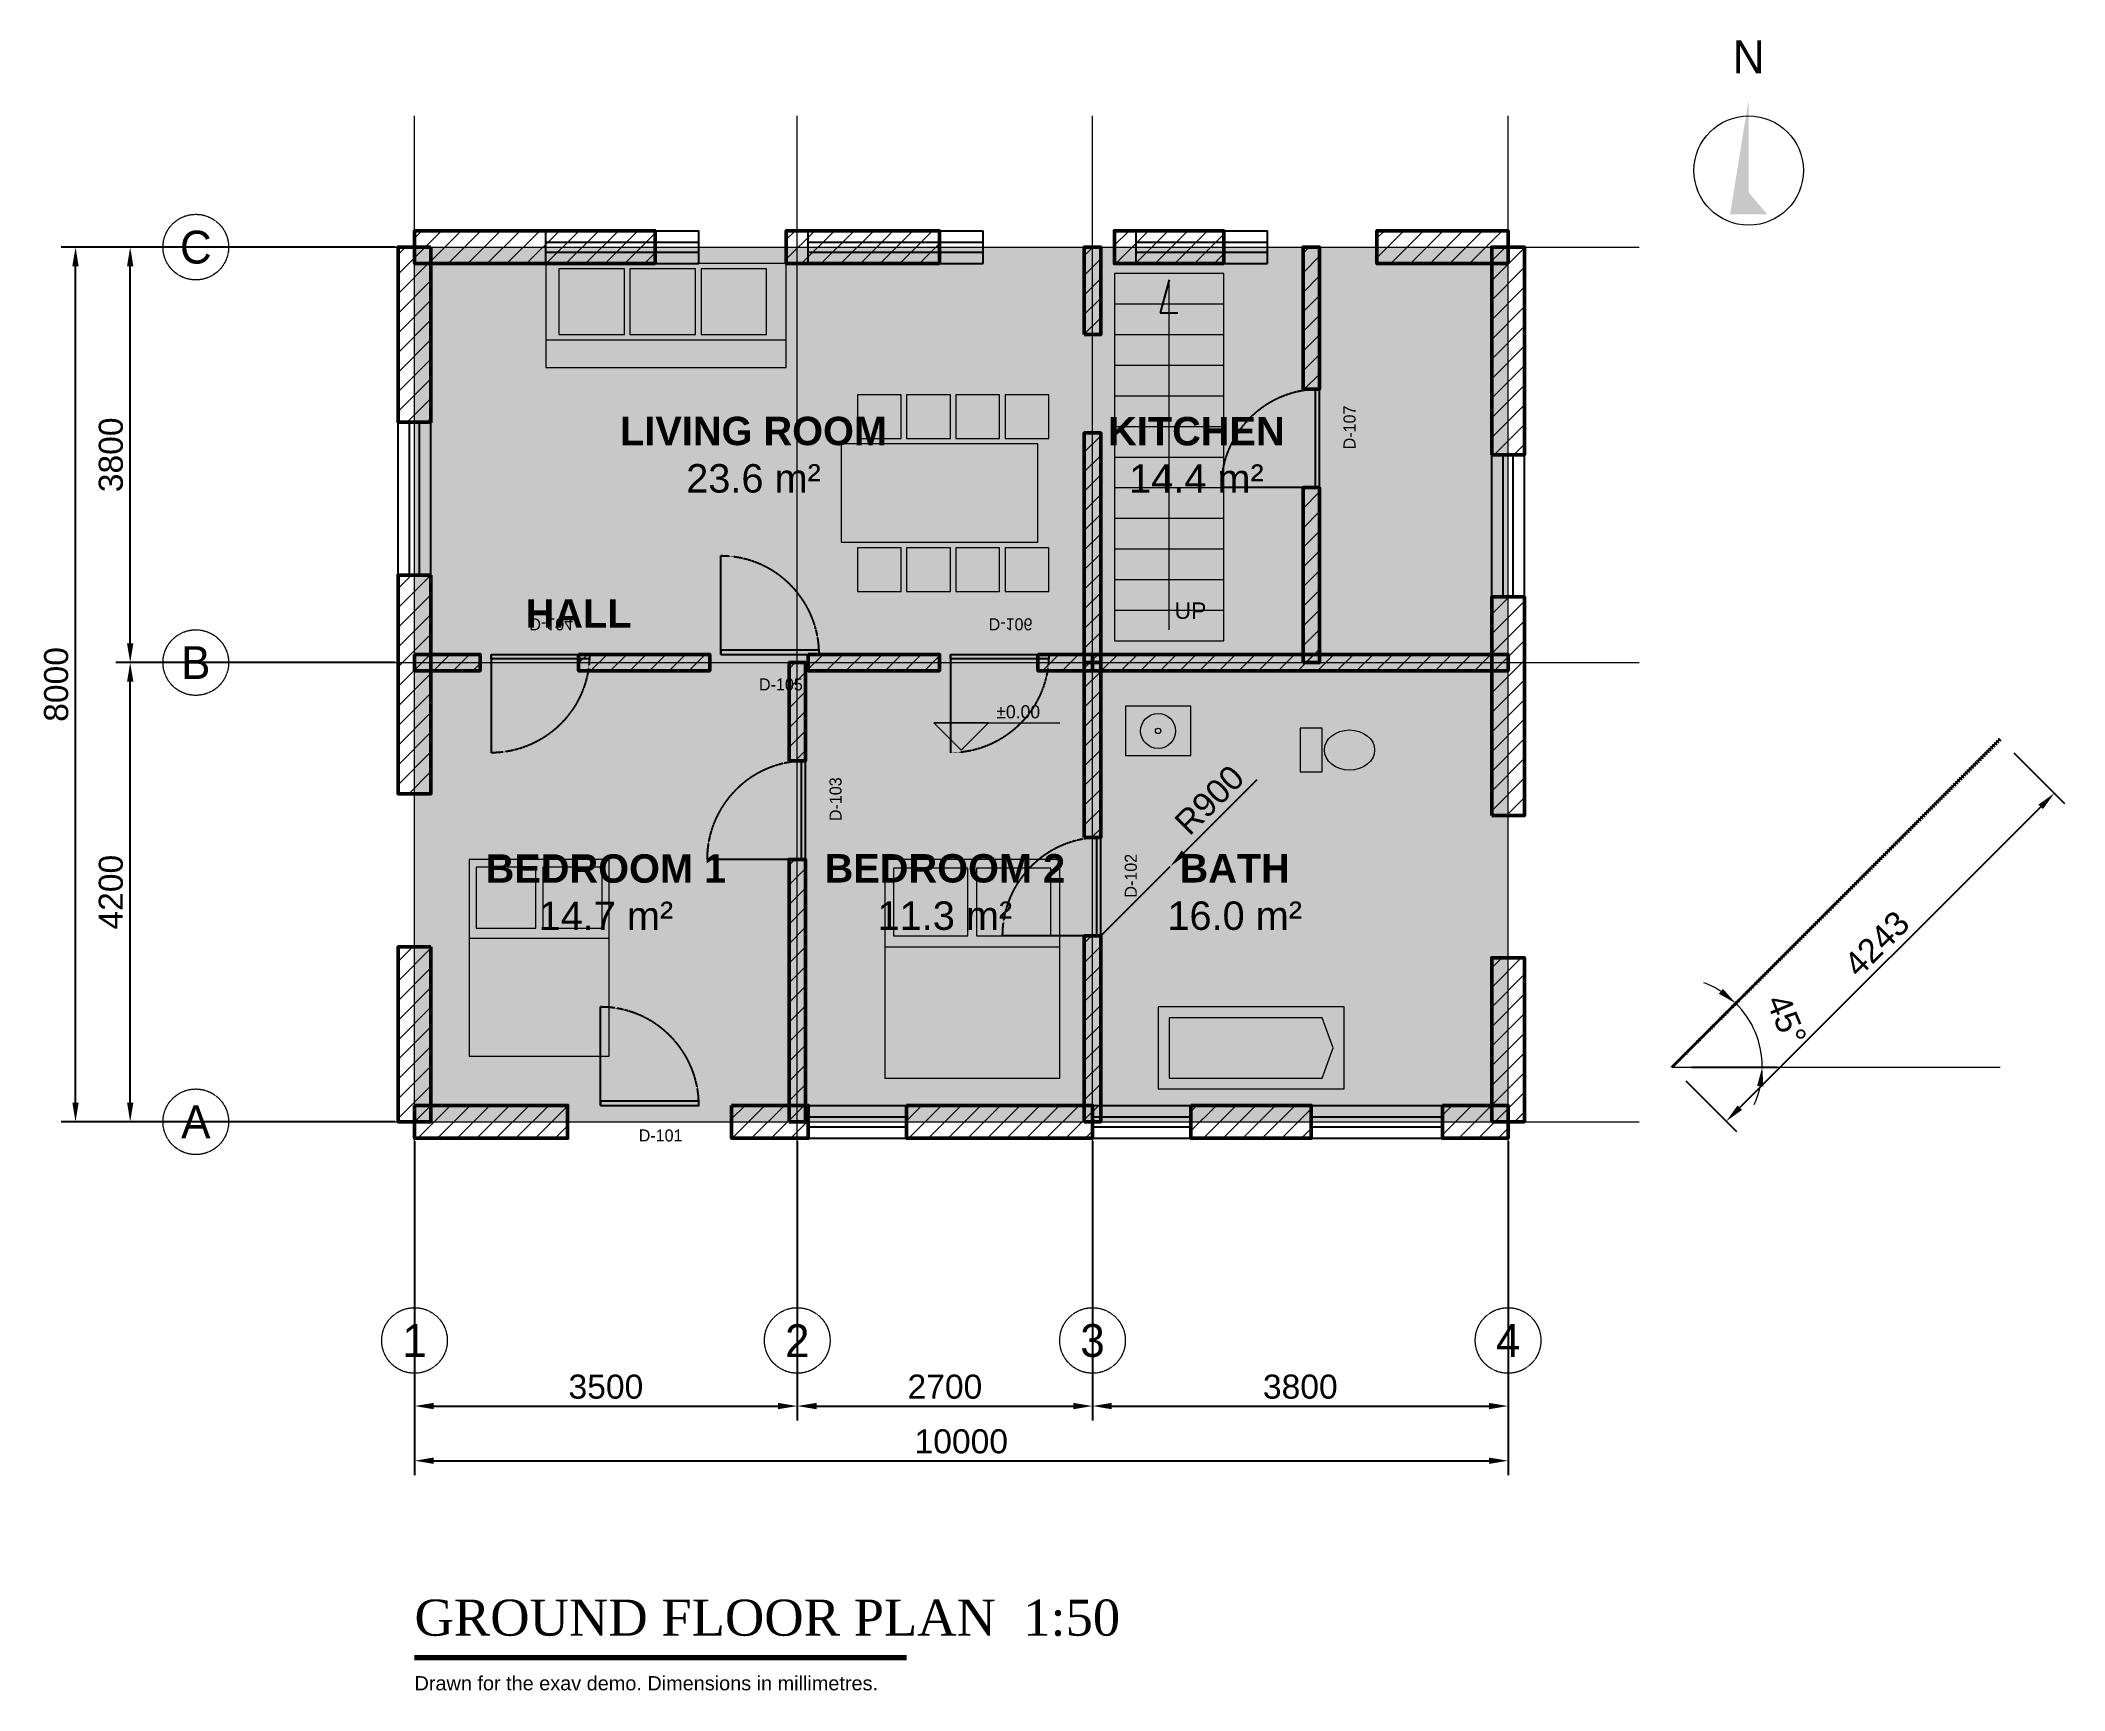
# Model space of a CAD drawing. Header units: millimetres. Extents: x -3420 to 15088, y -5202 to 9890.
import ezdxf
from ezdxf.enums import TextEntityAlignment as Align

# ---------------------------------------------------------------- set-up
doc = ezdxf.new("R2010")
doc.units = ezdxf.units.MM
doc.linetypes.add('CENTER', pattern=[5.08, 3.175, -0.635, 0.635, -0.635])
doc.linetypes.add('DASHED', pattern=[1.524, 1.27, -0.254])
for name, color, linetype, lineweight in [('A-ANNO', 2, 'Continuous', 18), ('A-AREA', 6, 'Continuous', 9), ('A-DIMS', 3, 'Continuous', 13), ('A-DOOR', 3, 'Continuous', 25), ('A-FIXT', 4, 'Continuous', 18), ('A-FURN', 9, 'Continuous', 13), ('A-GRID', 1, 'CENTER', 9), ('A-SLAB', 254, 'Continuous', 9), ('A-STAIR', 30, 'Continuous', 18), ('A-WALL', 7, 'Continuous', 50), ('A-WALL-PAT', 8, 'Continuous', 9), ('A-WIND', 5, 'Continuous', 25)]:
    doc.layers.add(name, color=color, linetype=linetype, lineweight=lineweight)
doc.styles.add('ARCH-NOTE', font='arial.ttf', dxfattribs={"width": 0.9, "oblique": 15})
doc.styles.add('ARCH-TEXT', font='arial.ttf')
doc.styles.add('ARCH-TITLE', font='times.ttf')
doc.dimstyles.new('PLAN50', dxfattribs={"dimtxt": 220, "dimasz": 176, "dimexe": 132, "dimexo": 176, "dimgap": 66, "dimtad": 1, "dimdec": 0, "dimtxsty": 'ARCH-TEXT', "dimcen": 2.5, "dimclrd": 3, "dimclre": 3, "dimclrt": 2, "dimazin": 3, "dimtfac": 1, "dimtmove": 0, "dimatfit": 3})
doc.dimstyles.get("Standard").update_dxf_attribs({"dimtxt": 2.5, "dimasz": 2.5, "dimexe": 1.25, "dimexo": 0.625, "dimtad": 1, "dimcen": 2.5, "dimazin": 3, "dimtfac": 1, "dimtmove": 0, "dimatfit": 3})

# ---------------------------------------------------------------- blocks, each defined once
blk = doc.blocks.new('DOOR')
at = {"layer": 'A-DOOR'}
blk.add_line((0, 0), (0, 900), dxfattribs=at)
blk.add_lwpolyline([(0, 0), (900, 0), (900, 40), (0, 40)], close=True, dxfattribs=at)
at = {"layer": 'A-DOOR', "linetype": 'DASHED'}
blk.add_arc((0, 0), 900, 0, 90, dxfattribs=at)
at = {"layer": 'A-ANNO'}
blk.add_attdef('TAG', (350, -330), '', height=110, dxfattribs=at)
blk = doc.blocks.new('WINDOW')
at = {"layer": 'A-WIND'}
for p, q in [((0, 1), (1, 1)), ((0, 0), (0, 1)), ((1, 0), (1, 1)), ((0, 0.65), (1, 0.65)), ((0, 0.35), (1, 0.35)), ((0, 0), (1, 0))]:
    blk.add_line(p, q, dxfattribs=at)
blk = doc.blocks.new('SOFA')
at = {"layer": 'A-FURN'}
for points in [[(0, 0), (2200, 0), (2200, 950), (0, 950)], [(120, 300), (720, 300), (720, 900), (120, 900)], [(770, 300), (1370, 300), (1370, 900), (770, 900)], [(1420, 300), (2020, 300), (2020, 900), (1420, 900)], [(0, 0), (2200, 0), (2200, 250), (0, 250)]]:
    blk.add_lwpolyline(points, close=True, dxfattribs=at)
blk = doc.blocks.new('TABLE')
at = {"layer": 'A-FURN'}
for points in [[(150, 950), (550, 950), (550, 1350), (150, 1350)], [(600, 950), (1000, 950), (1000, 1350), (600, 1350)], [(1050, 950), (1450, 950), (1450, 1350), (1050, 1350)], [(1500, 950), (1900, 950), (1900, 1350), (1500, 1350)], [(0, 0), (1800, 0), (1800, 900), (0, 900)], [(150, -450), (550, -450), (550, -50), (150, -50)], [(600, -450), (1000, -450), (1000, -50), (600, -50)], [(1050, -450), (1450, -450), (1450, -50), (1050, -50)], [(1500, -450), (1900, -450), (1900, -50), (1500, -50)]]:
    blk.add_lwpolyline(points, close=True, dxfattribs=at)
blk = doc.blocks.new('BED')
at = {"layer": 'A-FURN'}
blk.add_line((0, 1200), (1600, 1200), dxfattribs=at)
for points in [[(0, 0), (1600, 0), (1600, 2000), (0, 2000)], [(80, 1300), (760, 1300), (760, 1920), (80, 1920)], [(840, 1300), (1520, 1300), (1520, 1920), (840, 1920)]]:
    blk.add_lwpolyline(points, close=True, dxfattribs=at)
blk = doc.blocks.new('BATH')
at = {"layer": 'A-FIXT'}
for points in [[(0, 0), (1700, 0), (1700, 750), (0, 750)], [(100, 100), (1500, 100), (1600, 375), (1500, 650), (100, 650)]]:
    blk.add_lwpolyline(points, close=True, dxfattribs=at)
blk = doc.blocks.new('WC')
at = {"layer": 'A-FIXT'}
blk.add_lwpolyline([(0, 0), (400, 0), (400, 200), (0, 200)], close=True, dxfattribs=at)
blk.add_ellipse((200, -250), major_axis=(0, 230), ratio=0.8, dxfattribs=at)
blk = doc.blocks.new('SINK')
at = {"layer": 'A-FIXT'}
blk.add_lwpolyline([(0, 0), (600, 0), (600, 450), (0, 450)], close=True, dxfattribs=at)
for radius in [160, 25]:
    blk.add_circle((300, 225), radius, dxfattribs=at)
blk = doc.blocks.new('AXIS')
at = {"layer": 'A-GRID'}
blk.add_circle((0, 0), 300, dxfattribs=at)
blk.add_attdef('ID', text='', height=300, dxfattribs=at).set_placement((0, 0), align=Align.MIDDLE)
blk = doc.blocks.new('NORTH')
at = {"layer": 'A-ANNO'}
blk.add_circle((0, 0), 500, dxfattribs=at)
at = {"layer": 'A-ANNO', "color": 7}
blk.add_solid([(0, 650), (-170, -400), (0, -200), (170, -400)], dxfattribs=at)
at = {"layer": 'A-ANNO'}
blk.add_text('N', height=300, dxfattribs=at).set_placement((0, 800), align=Align.BOTTOM_CENTER)
blk = doc.blocks.new('LEVEL')
at = {"layer": 'A-ANNO'}
blk.add_line((-250, 250), (900, 250), dxfattribs=at)
blk.add_lwpolyline([(-250, 250), (0, 0), (250, 250)], close=True, dxfattribs=at)
blk.add_attdef('H', (320, 290), '', height=120, dxfattribs=at)

msp = doc.modelspace()

# ---------------------------------------------------------------- hatches: boundary and pattern name
at = {"layer": 'A-SLAB'}
h = msp.add_hatch(color=254, dxfattribs=at)
h.dxf.hatch_style = 1
h.paths.add_polyline_path([(0, 0), (10000, 0), (10000, 8000), (0, 8000)])
at = {"layer": 'A-WALL-PAT'}
h = msp.add_hatch(dxfattribs=at)
h.set_pattern_fill('ANSI31', color=8, scale=40)
h.paths.add_polyline_path([(2200, 7850), (0, 7850), (0, 8150), (2200, 8150)])
h = msp.add_hatch(dxfattribs=at)
h.set_pattern_fill('ANSI31', color=8, scale=40)
h.paths.add_polyline_path([(4800, 7850), (3400, 7850), (3400, 8150), (4800, 8150)])
h = msp.add_hatch(dxfattribs=at)
h.set_pattern_fill('ANSI31', color=8, scale=40)
h.paths.add_polyline_path([(7400, 7850), (6400, 7850), (6400, 8150), (7400, 8150)])
h = msp.add_hatch(dxfattribs=at)
h.set_pattern_fill('ANSI31', color=8, scale=40)
h.paths.add_polyline_path([(10000, 7850), (8800, 7850), (8800, 8150), (10000, 8150)])
h = msp.add_hatch(dxfattribs=at)
h.set_pattern_fill('ANSI31', color=8, scale=40)
h.paths.add_polyline_path([(150, 8000), (150, 6400), (-150, 6400), (-150, 8000)])
h = msp.add_hatch(dxfattribs=at)
h.set_pattern_fill('ANSI31', color=8, scale=40)
h.paths.add_polyline_path([(6125, 7200), (6125, 8000), (6275, 8000), (6275, 7200)])
h = msp.add_hatch(dxfattribs=at)
h.set_pattern_fill('ANSI31', color=8, scale=40)
h.paths.add_polyline_path([(8125, 6700), (8125, 8000), (8275, 8000), (8275, 6700)])
h = msp.add_hatch(dxfattribs=at)
h.set_pattern_fill('ANSI31', color=8, scale=40)
h.paths.add_polyline_path([(9850, 6100), (9850, 8000), (10150, 8000), (10150, 6100)])
h = msp.add_hatch(dxfattribs=at)
h.set_pattern_fill('ANSI31', color=8, scale=40)
h.paths.add_polyline_path([(6125, 4200), (6125, 6300), (6275, 6300), (6275, 4200)])
h = msp.add_hatch(dxfattribs=at)
h.set_pattern_fill('ANSI31', color=8, scale=40)
h.paths.add_polyline_path([(8125, 4200), (8125, 5800), (8275, 5800), (8275, 4200)])
h = msp.add_hatch(dxfattribs=at)
h.set_pattern_fill('ANSI31', color=8, scale=40)
h.paths.add_polyline_path([(150, 5000), (150, 3000), (-150, 3000), (-150, 5000)])
h = msp.add_hatch(dxfattribs=at)
h.set_pattern_fill('ANSI31', color=8, scale=40)
h.paths.add_polyline_path([(9850, 2800), (9850, 4800), (10150, 4800), (10150, 2800)])
h = msp.add_hatch(dxfattribs=at)
h.set_pattern_fill('ANSI31', color=8, scale=40)
h.paths.add_polyline_path([(0, 4275), (600, 4275), (600, 4125), (0, 4125)])
h = msp.add_hatch(dxfattribs=at)
h.set_pattern_fill('ANSI31', color=8, scale=40)
h.paths.add_polyline_path([(1500, 4275), (2700, 4275), (2700, 4125), (1500, 4125)])
h = msp.add_hatch(dxfattribs=at)
h.set_pattern_fill('ANSI31', color=8, scale=40)
h.paths.add_polyline_path([(3600, 4275), (4800, 4275), (4800, 4125), (3600, 4125)])
h = msp.add_hatch(dxfattribs=at)
h.set_pattern_fill('ANSI31', color=8, scale=40)
h.paths.add_polyline_path([(5700, 4275), (6200, 4275), (6200, 4125), (5700, 4125)])
h = msp.add_hatch(dxfattribs=at)
h.set_pattern_fill('ANSI31', color=8, scale=40)
h.paths.add_polyline_path([(6200, 4275), (10000, 4275), (10000, 4125), (6200, 4125)])
h = msp.add_hatch(dxfattribs=at)
h.set_pattern_fill('ANSI31', color=8, scale=40)
h.paths.add_polyline_path([(3425, 3300), (3425, 4200), (3575, 4200), (3575, 3300)])
h = msp.add_hatch(dxfattribs=at)
h.set_pattern_fill('ANSI31', color=8, scale=40)
h.paths.add_polyline_path([(6125, 2600), (6125, 4200), (6275, 4200), (6275, 2600)])
h = msp.add_hatch(dxfattribs=at)
h.set_pattern_fill('ANSI31', color=8, scale=40)
h.paths.add_polyline_path([(3425, 0), (3425, 2400), (3575, 2400), (3575, 0)])
h = msp.add_hatch(dxfattribs=at)
h.set_pattern_fill('ANSI31', color=8, scale=40)
h.paths.add_polyline_path([(6125, 0), (6125, 1700), (6275, 1700), (6275, 0)])
h = msp.add_hatch(dxfattribs=at)
h.set_pattern_fill('ANSI31', color=8, scale=40)
h.paths.add_polyline_path([(150, 1600), (150, 0), (-150, 0), (-150, 1600)])
h = msp.add_hatch(dxfattribs=at)
h.set_pattern_fill('ANSI31', color=8, scale=40)
h.paths.add_polyline_path([(9850, 0), (9850, 1500), (10150, 1500), (10150, 0)])
h = msp.add_hatch(dxfattribs=at)
h.set_pattern_fill('ANSI31', color=8, scale=40)
h.paths.add_polyline_path([(0, 150), (1400, 150), (1400, -150), (0, -150)])
h = msp.add_hatch(dxfattribs=at)
h.set_pattern_fill('ANSI31', color=8, scale=40)
h.paths.add_polyline_path([(2900, 150), (3600, 150), (3600, -150), (2900, -150)])
h = msp.add_hatch(dxfattribs=at)
h.set_pattern_fill('ANSI31', color=8, scale=40)
h.paths.add_polyline_path([(4500, 150), (6200, 150), (6200, -150), (4500, -150)])
h = msp.add_hatch(dxfattribs=at)
h.set_pattern_fill('ANSI31', color=8, scale=40)
h.paths.add_polyline_path([(7100, 150), (8200, 150), (8200, -150), (7100, -150)])
h = msp.add_hatch(dxfattribs=at)
h.set_pattern_fill('ANSI31', color=8, scale=40)
h.paths.add_polyline_path([(9400, 150), (10000, 150), (10000, -150), (9400, -150)])

# ---------------------------------------------------------------- linework, layer by layer
at = {"layer": 'A-ANNO', "lineweight": 70}
msp.add_line((0, -4900), (4500, -4900), dxfattribs=at)
at = {"layer": 'A-GRID'}
for p, q in [((0, -1700), (0, 9200)), ((3500, -1700), (3500, 9200)), ((6200, -1700), (6200, 9200)), ((10000, -1700), (10000, 9200)), ((-1700, 8000), (11200, 8000)), ((-1700, 4200), (11200, 4200)), ((11500, 500), (14500, 500)), ((-1700, 0), (11200, 0))]:
    msp.add_line(p, q, dxfattribs=at)
at = {"layer": 'A-STAIR'}
for p, q in [((6400, 7480), (7400, 7480)), ((6400, 7200), (7400, 7200)), ((6400, 6920), (7400, 6920)), ((6400, 6640), (7400, 6640)), ((6400, 6360), (7400, 6360)), ((6400, 6080), (7400, 6080)), ((6400, 5800), (7400, 5800)), ((6400, 5520), (7400, 5520)), ((6400, 5240), (7400, 5240)), ((6400, 4960), (7400, 4960)), ((6400, 4680), (7400, 4680)), ((6400, 4400), (7400, 4400))]:
    msp.add_line(p, q, dxfattribs=at)
msp.add_lwpolyline([(6400, 4400), (7400, 4400), (7400, 7760), (6400, 7760)], close=True, dxfattribs=at)
msp.add_lwpolyline([(6900, 4500), (6900, 7700)], dxfattribs=at)
at = {"layer": 'A-WALL'}
for p, q in [((2200, 7850), (2200, 8150)), ((3400, 7850), (3400, 8150)), ((4800, 7850), (4800, 8150)), ((6400, 7850), (6400, 8150)), ((7400, 7850), (7400, 8150)), ((8800, 7850), (8800, 8150)), ((6125, 7200), (6275, 7200)), ((8125, 6700), (8275, 6700)), ((150, 6400), (-150, 6400)), ((6125, 6300), (6275, 6300)), ((9850, 6100), (10150, 6100)), ((8125, 5800), (8275, 5800)), ((150, 5000), (-150, 5000)), ((9850, 4800), (10150, 4800)), ((600, 4275), (600, 4125)), ((1500, 4275), (1500, 4125)), ((2700, 4275), (2700, 4125)), ((3600, 4275), (3600, 4125)), ((4800, 4275), (4800, 4125)), ((5700, 4275), (5700, 4125)), ((3425, 3300), (3575, 3300)), ((150, 3000), (-150, 3000)), ((9850, 2800), (10150, 2800)), ((6125, 2600), (6275, 2600)), ((3425, 2400), (3575, 2400)), ((6125, 1700), (6275, 1700)), ((150, 1600), (-150, 1600)), ((9850, 1500), (10150, 1500)), ((1400, 150), (1400, -150)), ((2900, 150), (2900, -150)), ((3600, 150), (3600, -150)), ((4500, 150), (4500, -150)), ((6200, 150), (6200, -150)), ((7100, 150), (7100, -150)), ((8200, 150), (8200, -150)), ((9400, 150), (9400, -150))]:
    msp.add_line(p, q, dxfattribs=at)
for points in [[(2200, 7850), (0, 7850), (0, 8150), (2200, 8150)], [(4800, 7850), (3400, 7850), (3400, 8150), (4800, 8150)], [(7400, 7850), (6400, 7850), (6400, 8150), (7400, 8150)], [(10000, 7850), (8800, 7850), (8800, 8150), (10000, 8150)], [(150, 8000), (150, 6400), (-150, 6400), (-150, 8000)], [(6125, 7200), (6125, 8000), (6275, 8000), (6275, 7200)], [(8125, 6700), (8125, 8000), (8275, 8000), (8275, 6700)], [(9850, 6100), (9850, 8000), (10150, 8000), (10150, 6100)], [(6125, 4200), (6125, 6300), (6275, 6300), (6275, 4200)], [(8125, 4200), (8125, 5800), (8275, 5800), (8275, 4200)], [(150, 5000), (150, 3000), (-150, 3000), (-150, 5000)], [(9850, 2800), (9850, 4800), (10150, 4800), (10150, 2800)], [(0, 4275), (600, 4275), (600, 4125), (0, 4125)], [(1500, 4275), (2700, 4275), (2700, 4125), (1500, 4125)], [(3600, 4275), (4800, 4275), (4800, 4125), (3600, 4125)], [(5700, 4275), (6200, 4275), (6200, 4125), (5700, 4125)], [(6200, 4275), (10000, 4275), (10000, 4125), (6200, 4125)], [(3425, 3300), (3425, 4200), (3575, 4200), (3575, 3300)], [(6125, 2600), (6125, 4200), (6275, 4200), (6275, 2600)], [(3425, 0), (3425, 2400), (3575, 2400), (3575, 0)], [(6125, 0), (6125, 1700), (6275, 1700), (6275, 0)], [(150, 1600), (150, 0), (-150, 0), (-150, 1600)], [(9850, 0), (9850, 1500), (10150, 1500), (10150, 0)], [(0, 150), (1400, 150), (1400, -150), (0, -150)], [(2900, 150), (3600, 150), (3600, -150), (2900, -150)], [(4500, 150), (6200, 150), (6200, -150), (4500, -150)], [(7100, 150), (8200, 150), (8200, -150), (7100, -150)], [(9400, 150), (10000, 150), (10000, -150), (9400, -150)]]:
    msp.add_lwpolyline(points, close=True, dxfattribs=at)
at = {"layer": 'A-WALL', "linetype": 'DASHED'}
msp.add_lwpolyline([(11500, 500), (14500, 3500)], dxfattribs=at)

# ---------------------------------------------------------------- block references
at = {"layer": 'A-ANNO'}
msp.add_blockref('NORTH', (12200, 8700), dxfattribs=at)
msp.add_blockref('LEVEL', (5000, 3400), dxfattribs=at).add_auto_attribs({'H': '±0.00'})
at = {"layer": 'A-DOOR', "rotation": 90}
for p, values in [((8275, 5800), {'TAG': 'D-107'}), ((3575, 2400), {'TAG': 'D-103'}), ((6275, 1700), {'TAG': 'D-102'})]:
    msp.add_blockref('DOOR', p, dxfattribs=at).add_auto_attribs(values)
at = {"layer": 'A-DOOR'}
for p, values in [((2800, 4275), {'TAG': 'D-105'}), ((1700, 150), {'TAG': 'D-101'})]:
    msp.add_blockref('DOOR', p, dxfattribs=at).add_auto_attribs(values)
ref = msp.add_blockref('DOOR', (700, 4275), dxfattribs=dict(at, yscale=-1))
ref.add_attrib('TAG', 'D-104', (-1050, 4605), dxfattribs={"layer": 'A-ANNO', "extrusion": (0, 0, -1), "height": 110, "rotation": 180})
ref = msp.add_blockref('DOOR', (4900, 4275), dxfattribs=dict(at, yscale=-1))
ref.add_attrib('TAG', 'D-106', (-5250, 4605), dxfattribs={"layer": 'A-ANNO', "extrusion": (0, 0, -1), "height": 110, "rotation": 180})
at = {"layer": 'A-FIXT'}
for name, p in [('SINK', (6500, 3350)), ('BATH', (6800, 300))]:
    msp.add_blockref(name, p, dxfattribs=at)
at = {"layer": 'A-FIXT', "rotation": 90}
msp.add_blockref('WC', (8300, 3200), dxfattribs=at)
at = {"layer": 'A-FURN'}
for name, p in [('SOFA', (1200, 6900)), ('TABLE', (3900, 5300)), ('BED', (4300, 400))]:
    msp.add_blockref(name, p, dxfattribs=at)
at = {"layer": 'A-FURN', "xscale": 0.8, "yscale": 0.9}
msp.add_blockref('BED', (500, 600), dxfattribs=at)
at = {"layer": 'A-GRID'}
for p, values in [((-2000, 8000), {'ID': 'C'}), ((-2000, 4200), {'ID': 'B'}), ((-2000, 0), {'ID': 'A'}), ((0, -2000), {'ID': '1'}), ((3500, -2000), {'ID': '2'}), ((6200, -2000), {'ID': '3'}), ((10000, -2000), {'ID': '4'})]:
    msp.add_blockref('AXIS', p, dxfattribs=at).add_auto_attribs(values)
at = {"layer": 'A-WIND', "yscale": 300}
for p, xscale in [((1200, 7850), 1400), ((3600, 7850), 1600), ((6600, 7850), 1200), ((3600, -150), 900), ((6200, -150), 900), ((8200, -150), 1200)]:
    msp.add_blockref('WINDOW', p, dxfattribs=dict(at, xscale=xscale))
at = {"layer": 'A-WIND', "yscale": 300, "rotation": 90}
for p, xscale in [((150, 5000), 1400), ((10150, 4800), 1300)]:
    msp.add_blockref('WINDOW', p, dxfattribs=dict(at, xscale=xscale))

# ---------------------------------------------------------------- texts
at = {"layer": 'A-ANNO'}
for s, height, style, p in [('GROUND FLOOR PLAN  1:50', 330, 'ARCH-TITLE', (0, -4700)), ('Drawn for the exav demo. Dimensions in millimetres.', 130, 'ARCH-NOTE', (0, -5200))]:
    msp.add_text(s, height=height, dxfattribs=dict(at, style=style)).set_placement(p)
at = {"layer": 'A-AREA', "char_height": 260, "width": 2600, "attachment_point": 5, "style": 'ARCH-TEXT'}
for s, insert in [('\\fArial|b1;LIVING ROOM\\P\\fArial|b0;23.6 m²', (3100, 6100)), ('\\fArial|b1;KITCHEN\\P\\fArial|b0;14.4 m²', (7150, 6100)), ('\\fArial|b1;HALL', (1500, 4650)), ('\\fArial|b1;BEDROOM 1\\P\\fArial|b0;14.7 m²', (1750, 2100)), ('\\fArial|b1;BEDROOM 2\\P\\fArial|b0;11.3 m²', (4850, 2100)), ('\\fArial|b1;BATH\\P\\fArial|b0;16.0 m²', (7500, 2100))]:
    msp.add_mtext(s, dxfattribs=dict(at, insert=insert))
at = {"layer": 'A-STAIR', "style": 'ARCH-TEXT'}
msp.add_text('UP', height=150, dxfattribs=at).set_placement((6950, 4600))

# ---------------------------------------------------------------- dimensions: what is measured, and where the dimension line sits
at = {"layer": 'A-DIMS'}
for base, p1, p2, angle in [((-3100, 0), (0, 0), (0, 8000), 90), ((-2600, 4200), (0, 4200), (0, 8000), 90), ((-2600, 0), (0, 0), (0, 4200), 90), ((11995, 5), (11500, 500), (14500, 3500), 45)]:
    msp.add_linear_dim(base=base, p1=p1, p2=p2, angle=angle, dimstyle='PLAN50', dxfattribs=at).render()
msp.add_angular_dim_2l(base=(12300, 700), line1=((11500, 500), (14500, 3500)), line2=((11500, 500), (14500, 500)), dimstyle='PLAN50', dxfattribs=at).render()
msp.add_radius_dim(center=(6275, 1700), mpoint=(6911.4, 2336.4), dimstyle='PLAN50', dxfattribs=at).render()
for base, p1, p2 in [((0, -3100), (0, 0), (10000, 0)), ((0, -2600), (0, 0), (3500, 0)), ((3500, -2600), (3500, 0), (6200, 0)), ((6200, -2600), (6200, 0), (10000, 0))]:
    msp.add_linear_dim(base=base, p1=p1, p2=p2, dimstyle='PLAN50', dxfattribs=at).render()

# ---------------------------------------------------------------- leaders
at = {"layer": 'A-STAIR'}
msp.add_leader([(6900, 7700), (6820, 7400), (6980, 7400)], dimstyle='Standard', dxfattribs=at)

doc.saveas('drawing.dxf')
